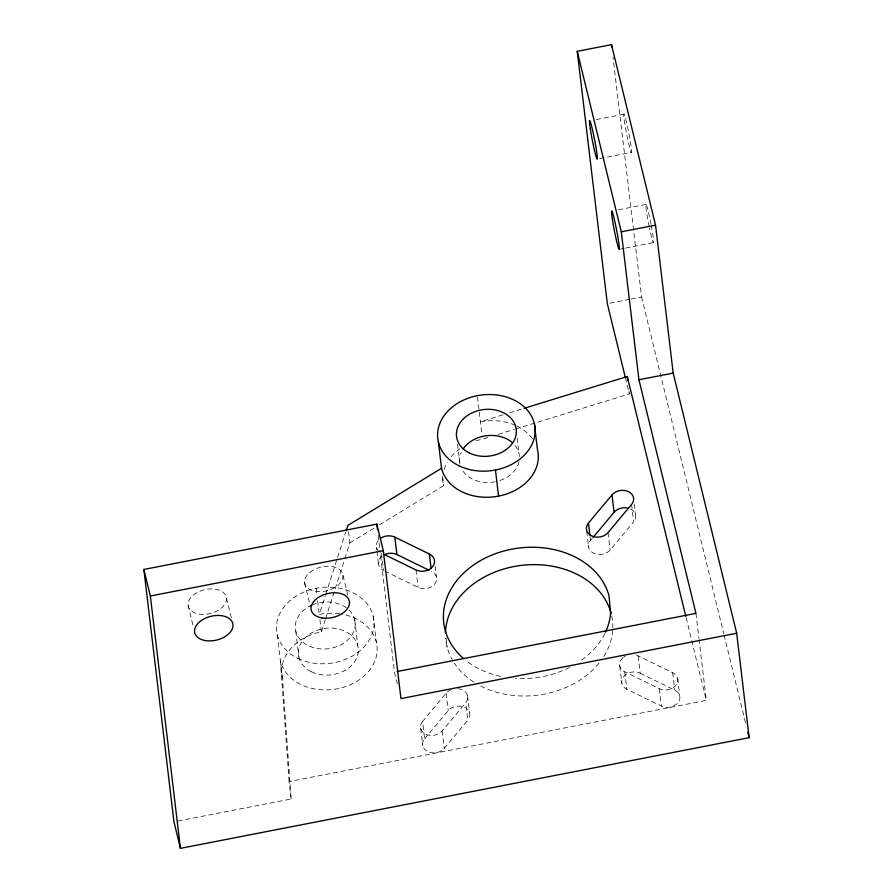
<?xml version="1.0" encoding="UTF-8"?>
<svg xmlns="http://www.w3.org/2000/svg" width="893" height="893" viewBox="0 0 893 893"><rect width="100%" height="100%" fill="white"/><g stroke="black" fill="none" stroke-linecap="round" stroke-linejoin="round"><path stroke-width="0.67" stroke-dasharray="4.46 3.35" d="M339.597 613.837A48.948 38.142 -6.8 0 0 319.303 614.429L325.264 595.832M325.688 594.504L345.691 532.094M178.042 821.013L291.14 799.001L282.478 678.323A48.948 38.142 -6.8 0 1 321.38 631.831L325.208 619.876M325.632 618.548L344.363 560.112M344.787 558.795L349.9 542.855L348.46 530.81M457.83 688.737A11.888 9.265 -6.8 0 1 465.711 702.78L467.787 720.182L444.212 748.367A11.888 9.265 -6.8 0 1 427.736 751.571A11.888 9.265 -6.8 0 1 424.621 738.801L422.545 721.399L446.12 693.214A11.888 9.265 -6.8 0 1 450.775 689.865M424.621 738.801L448.197 710.616A11.888 9.265 -6.8 0 1 464.673 707.412A11.888 9.265 -6.8 0 1 467.787 720.182M631.597 504.433L633.673 521.836L610.109 550.021A11.888 9.265 -6.8 0 1 593.633 553.225A11.888 9.265 -6.8 0 1 590.519 540.466L592.26 538.379M422.545 721.399A11.888 9.265 -6.8 0 0 425.66 734.169A11.888 9.265 -6.8 0 0 442.135 730.954L465.711 702.78M349.9 542.855L374.814 527.663M379.558 524.76L443.609 485.68A48.948 38.142 -6.8 0 1 442.805 476.996M502.915 414.854L480.423 421.786A48.948 38.142 -6.8 0 1 515.819 425.514M509.535 412.812L522.762 408.737M487.79 437.559L482.499 439.189A48.948 38.142 -6.8 0 0 473.904 441.51M498.372 434.288L514.256 429.399M515.574 428.986L629.353 393.925L629.029 391.246M596.435 119.55L624.107 114.159M599.661 158.563L631.284 152.413A19.579 1.15 79 0 0 627.232 125.366A19.579 1.15 79 0 0 624.564 122.084A19.579 1.15 79 0 0 631.284 152.413M618.458 209.799L646.13 204.419M620.378 249.08L624.33 248.31M625.647 248.053L653.319 242.673M609.964 303.151L629.721 299.3M631.038 299.043L641.587 296.989L612.978 57.063M291.14 799.001L289.075 781.587L706.318 700.391L699.074 639.611M636.296 655.149A11.888 9.265 -6.8 0 1 638.104 655.853L672.675 672.719A11.888 9.265 -6.8 0 1 675.789 685.489A11.888 9.265 -6.8 0 1 659.313 688.693L624.743 671.826A11.888 9.265 -6.8 0 1 622.946 657.739M640.181 673.255L674.751 690.122A11.888 9.265 -6.8 0 1 677.865 702.891A11.888 9.265 -6.8 0 1 661.389 706.095L626.819 689.229A11.888 9.265 -6.8 0 1 623.705 676.459A11.888 9.265 -6.8 0 1 640.181 673.255L638.104 655.853M384.783 571.118L418.114 587.382A11.888 9.265 -6.8 0 0 434.59 584.178A11.888 9.265 -6.8 0 0 431.475 571.42M641.587 296.989L723.732 633.583M724.067 634.934L745.51 722.794M686.148 617.722L706.318 700.391M625.413 377.75L629.353 393.925M397.385 683.993L394.46 672.049L379.96 550.389M342.957 575.226A19.579 12.212 -13.7 0 1 315.441 591.378A19.579 12.212 -13.7 0 1 312.918 570.281A19.579 12.212 -13.7 0 1 342.957 575.226L347.824 595.14M304.591 582.694L310.418 606.593M226.476 597.897A19.579 12.212 -13.7 0 1 198.96 614.049A19.579 12.212 -13.7 0 1 196.438 592.952A19.579 12.212 -13.7 0 1 226.476 597.897L231.332 617.811M188.11 605.365L193.29 626.607M695.948 613.368L698.906 638.227M677.642 678.434L679.718 695.848M672.675 672.719L674.751 690.122M659.313 688.693L661.389 706.095M634.253 504.087L635.526 514.792M624.743 671.826L626.819 689.229M608.033 532.619L610.109 550.021M619.775 666.111L621.852 683.513M590.039 536.447L590.519 540.466M586.746 531.447L588.666 547.509M517.159 438.106L518.956 453.209M477.476 397.05L479.117 410.791M479.273 412.164L481.863 433.831M457.573 444.078L460.029 464.684A30.072 23.43 -6.8 0 1 461.19 452.494M442.493 476.315L443.609 485.68M467.564 695.725L469.64 713.139M446.053 637.915L447.17 647.291M435.17 566.419L436.443 577.135M446.12 693.214L448.197 710.616M442.135 730.954L444.212 748.367M416.049 569.98L418.114 587.382M420.692 728.442L422.769 745.845M381.478 553.113L383.555 570.515A11.888 9.265 -6.8 0 1 381.746 556.439M378.141 535.175L379.793 549.005M376.511 547.398L376.824 550.077M376.98 551.416L378.576 564.8M373.218 616.148L376.333 642.257M354.722 619.753L357.836 645.851M316.189 588.32L317.004 595.185M317.662 600.688L319.303 614.429M319.94 619.775L321.38 631.831M295.795 631.217L298.909 657.326M277.299 634.823L282.478 678.323M289.075 781.587L280.402 660.92A48.948 38.142 -6.8 0 0 330.243 689.731A48.948 38.142 -6.8 0 0 376.891 653.531A48.948 38.142 -6.8 0 0 340.847 614.027M612.676 630.358A83.909 65.39 -6.8 0 1 602.987 657.75M598.991 663.198A83.909 65.39 -6.8 0 1 479.485 685.411M473.781 682.062A83.909 65.39 -6.8 0 1 454.314 663.142M452.874 660.831A83.909 65.39 -6.8 0 1 445.629 638.205M611.727 615.902A83.909 65.39 -6.8 0 1 612.81 627.723M630.558 509.077A11.888 9.265 -6.8 0 1 633.673 521.836M604.874 633.461A83.909 65.39 -6.8 0 1 579.278 661.746M569.622 667.406A83.909 65.39 -6.8 0 1 515.294 678.39M500.638 676.358A83.909 65.39 -6.8 0 1 465.454 660.139M623.694 657.159A11.888 9.265 -6.8 0 1 625.379 656.132M379.168 551.606A11.888 9.265 -6.8 0 1 378.364 540.354M651.265 225.438A19.579 1.15 79 0 1 653.52 242.729A19.579 1.15 79 0 1 649.423 227.894M649.166 226.666A19.579 1.15 79 0 1 645.929 204.363A19.579 1.15 79 0 1 651.03 224.199M348.973 610.008A30.072 23.43 -6.8 0 1 342.265 644.054A30.072 23.43 -6.8 0 1 299.657 638.908A30.072 23.43 -6.8 0 1 311.088 605.432M312.249 604.918A30.072 23.43 -6.8 0 1 347.991 609.104M444.145 469.506A48.948 38.142 -6.8 0 1 447.293 462.295M451.244 456.669A48.948 38.142 -6.8 0 1 459.739 448.833M519 461.77A30.072 23.43 -6.8 0 1 498.863 480.836M495.068 481.774A30.072 23.43 -6.8 0 1 462.474 470.399M515.004 445.417A30.072 23.43 -6.8 0 1 519.469 456.859M516.991 426.073A48.948 38.142 -6.8 0 1 532.764 439.233M311.478 671.793A30.072 23.43 -6.8 0 0 358.272 651.957A30.072 23.43 -6.8 0 0 315.363 631.027A30.072 23.43 -6.8 0 0 311.478 671.793M297.76 658.364A48.948 38.142 -6.8 0 0 373.933 626.093A48.948 38.142 -6.8 0 0 304.078 592.003A48.948 38.142 -6.8 0 0 297.76 658.364"/><path stroke-width="1.34" d="M346.127 530.766L347.824 525.452L441.533 468.278A48.948 38.142 -6.8 0 0 498.562 496.117A48.948 38.142 -6.8 0 0 537.463 449.614L534.349 423.505M588.442 523.064L612.018 494.878A11.888 9.265 -6.8 0 1 628.482 491.675A11.888 9.265 -6.8 0 1 631.597 504.433L608.033 532.619A11.888 9.265 -6.8 0 1 591.557 535.822A11.888 9.265 -6.8 0 1 588.442 523.064L589.871 535.108M593.131 537.329L614.083 512.281A11.888 9.265 -6.8 0 1 627.801 508.106M524.079 408.324L627.277 376.522L685.813 616.371M625.413 377.75L607.329 303.665L577.235 51.314L611.493 44.65L655.551 225.17L673.188 373.095L736.68 633.249L749.138 737.663L180.431 848.35L173.956 821.806L143.862 569.455L376.824 524.124L383.309 550.668L400.946 698.594L736.68 633.249M397.195 671.514L695.948 613.368L638.93 379.759L621.294 231.834L655.551 225.17M638.93 379.759L673.188 373.095M180.431 848.35L150.348 596.011L383.309 550.668M380.418 538.446A11.888 9.265 -6.8 0 1 394.829 537.139L429.399 554.017A11.888 9.265 -6.8 0 1 432.513 566.776A11.888 9.265 -6.8 0 1 416.049 569.98L383.945 554.319M385.084 554.397A11.888 9.265 -6.8 0 1 396.905 554.553L429.008 570.214M747.821 732.26L749.138 737.663M577.235 51.314L621.294 231.834M143.862 569.455L150.348 596.011M611.493 44.65L611.828 47.407M627.277 376.522L627.757 380.53M612.018 494.878L614.083 512.281M495.459 470.008L498.562 496.117M438.418 442.18L441.533 468.278M429.399 554.017L431.152 568.741M394.829 537.139L396.905 554.553M376.824 524.124L377.482 529.649M445.484 632.914A83.909 65.39 -6.8 0 1 521.523 565.369A83.909 65.39 -6.8 0 1 611.125 613.357M605.432 632.3A83.909 65.39 -6.8 0 0 610.6 612.955L609.048 595.955A83.909 65.39 -6.8 0 0 490.324 555.714A83.909 65.39 -6.8 0 0 463.456 658.476M463.099 449.034A30.072 23.43 -6.8 0 1 512.225 442.571M321.915 617.923A19.579 12.212 -13.7 0 0 349.442 601.77A19.579 12.212 -13.7 0 0 319.404 596.825A19.579 12.212 -13.7 0 0 321.915 617.923M205.435 640.594A19.579 12.212 -13.7 0 0 232.961 624.441A19.579 12.212 -13.7 0 0 202.923 619.496A19.579 12.212 -13.7 0 0 205.435 640.594M590.306 128.748A19.579 1.15 79 0 0 597.026 159.077A19.579 1.15 79 0 0 592.974 132.03A19.579 1.15 79 0 0 590.306 128.748M612.341 219.008A19.579 1.15 79 0 0 619.061 249.337A19.579 1.15 79 0 0 614.998 222.29A19.579 1.15 79 0 0 612.341 219.008M458.879 465.722A48.948 38.142 -6.8 0 0 535.063 433.451A48.948 38.142 -6.8 0 0 465.208 399.361A48.948 38.142 -6.8 0 0 458.879 465.722M469.495 453.041A30.072 23.43 -6.8 0 0 516.288 433.217A30.072 23.43 -6.8 0 0 473.379 412.276A30.072 23.43 -6.8 0 0 469.495 453.041"/></g></svg>
